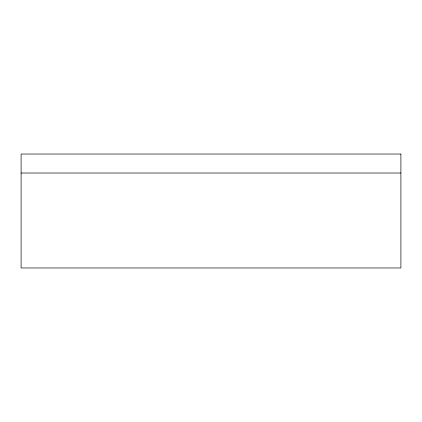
<?xml version="1.0" encoding="UTF-8"?>
<svg xmlns="http://www.w3.org/2000/svg" width="422" height="422" viewBox="0 0 422 422"><rect width="100%" height="100%" fill="white"/><g stroke="black" fill="none" stroke-linecap="round" stroke-linejoin="round"><path stroke-width="0.63" d="M21.1 173.02L400.9 173.02M400.9 154.03L21.1 154.03L21.1 267.97L400.9 267.97L400.9 154.03"/></g></svg>
